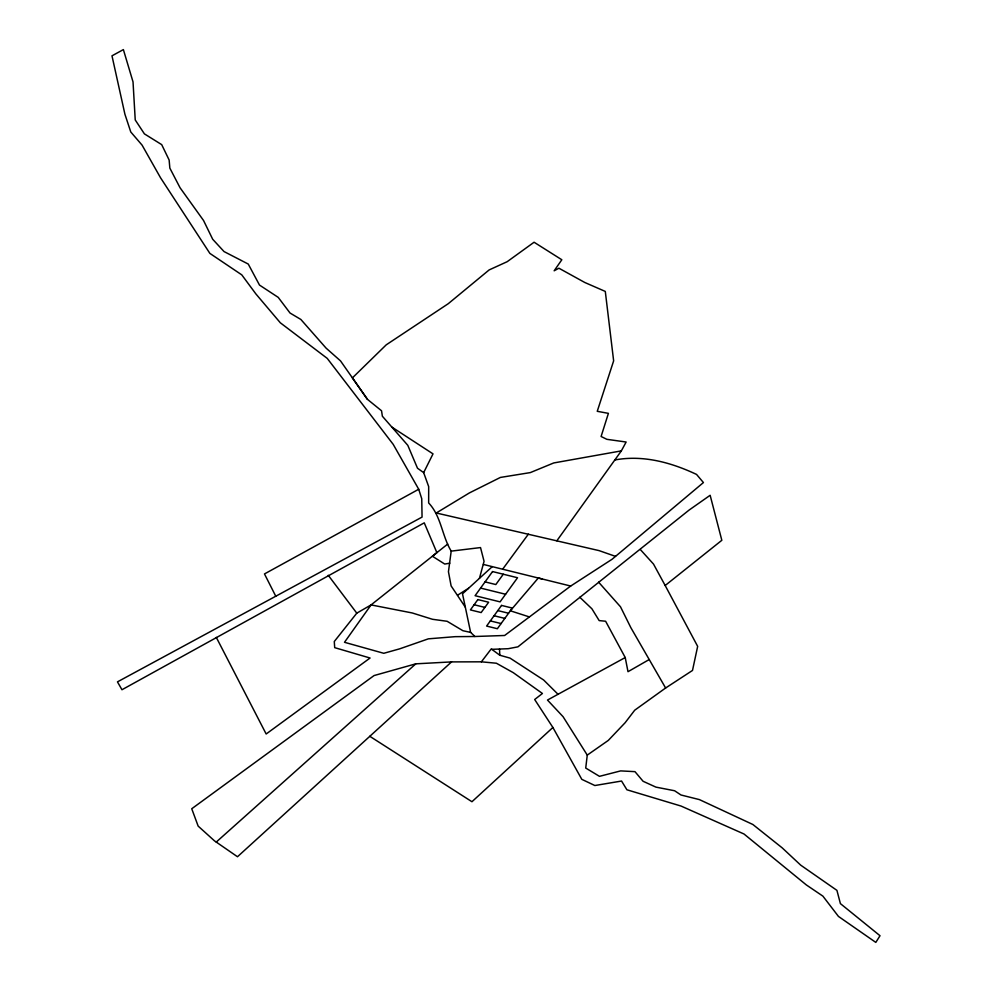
<?xml version="1.0" encoding="UTF-8"?>
<svg xmlns="http://www.w3.org/2000/svg" width="992" height="992" viewBox="0 0 992 992"><rect width="100%" height="100%" fill="white"/><g stroke="black" fill="none" stroke-linecap="round" stroke-linejoin="round"><path stroke-width="1.49" d="M465.322 607.178L451.124 585.925L448.446 571.727L451.199 551.13C441.924 535.804 441.254 516.237 428.656 502.956L428.68 486.601L423.658 472.638L417.496 468.212L407.799 445.334L382.379 416.243L381.536 410.775L367.437 399.342L352.408 377.89L386.223 344.844L448.248 303.701L489.155 269.923L507.185 261.69L534.08 242.234L561.819 259.755L554.156 270.791L558.905 268.212L584.784 282.484L605.294 291.425L613.639 360.852L597.246 411.308L608.406 413.354L601.102 436.492L606.868 439.32L626.138 442.023L621.339 450.889L556.847 540.789M579.799 597.258L591.902 608.778L599.18 620.608L605.616 621.228L625.233 657.547L547.485 700.054L563.084 716.708L587.264 755.11L585.726 768.044L599.478 776.339L620.657 770.896L634.979 771.652L643.101 781.287L655.91 787.115L674.622 790.76L680.983 794.989L699.41 799.602L752.878 824.501L782.167 847.838L800.718 865.16L836.913 890.357L840.41 903.625L880.016 935.729L875.812 942.4L838.451 916.422L822.901 896.136L806.298 884.901L744 833.999L681.07 806.062L626.907 789.781L621.562 781.039L594.853 785.528L581.808 779.34L552.891 727.483L534.676 699.509L542.426 693.482L513.286 672.675L496.384 663.226L481.38 661.825L451.558 661.9L415.797 663.834L374.083 675.552L191.741 808.753L198.152 826.1L214.458 840.832L237.485 856.741L451.558 661.9M479.458 578.324L484.059 561.311L480.525 547.572L451.199 551.13M423.658 472.638L433.008 453.865L391.852 427.081M503.291 574.219L495.826 584.548L485.063 581.895M502.659 569.197L528.376 534.155M481.38 661.825L491.238 648.917L499.794 655.228L510.012 658.105L543.641 679.991L558.074 694.326M367.437 399.342L340.516 360.89L326.095 348.13L300.861 319.461L290.036 313.026L278.231 297.377L259.495 285.076L248.26 264.058L224.043 251.571L212.697 239.258L203.546 220.497L180.048 187.748L169.843 168.119L169.136 160.022L161.696 144.634L144.41 133.87L135.234 119.958L133.027 81.902L123.38 49.6L111.984 55.825L124.918 114.241L130.783 131.986L142.079 145.13L160.543 177.779L209.882 253.406L241.775 274.858L255.874 293.917L280.327 322.797L327.211 358.36L393.204 444.366L418.723 489.254L421.749 498.753L422.059 517.092L117.465 681.864L121.966 689.738L424.254 522.846L436.877 552.656L371.07 604.909L356.785 613.155L334.279 641.526L334.701 647.652L370.066 658.018L266.166 733.993L216.306 637.397M552.891 727.483L471.956 801.722L369.805 736.3M492.268 566.63L462.508 593.811L470.63 632.4L474.945 636.492L504.618 635.488L570.698 586.036L612.076 559.265L703.427 482.558L696.545 474.424C671.125 462.446 643.052 454.745 614.842 459.953M216.244 842.072L415.797 663.834M491.821 649.338L508.189 648.706L517.923 646.846L689.006 510.136L710.148 495.281L721.829 540.293L665.173 585.503L697.661 646.362L692.503 670.443L665.62 688.002L634.719 710.198L625.146 722.709L608.294 740.416L587.264 755.11M447.702 544.075L432.388 556.227L444.738 564.051L449.835 563.183M457.597 595.175L468.509 588.33M649.14 659.581L627.998 671.696L625.233 657.547M418.723 489.254L264.48 573.934L275.764 596.217M621.339 450.889L553.734 462.954L530.336 472.589L500.39 477.437L469.365 492.937L436.282 512.988L599.094 550.622L615.536 556.376M474.945 636.492L455.142 636.666L428.358 638.836L399.664 648.842L383.78 653.294L344.497 642.295L371.07 604.909L412.263 612.969L432.462 619.281L447.132 621.29L462.942 630.726L470.63 632.4M483.414 564.448L570.698 586.036M480.587 588.082L505.598 594.258M474.139 604.748L484.89 607.402M497.798 610.588L508.561 613.242M494.066 615.747L504.829 618.4M490.333 620.905L501.096 623.559M542.066 578.931L538.321 578.001L510.334 610.787L529.418 616.937M640.348 549.556L653.517 564.088L665.173 585.503M598.622 582.18L620.496 606.794L630.85 627.663L665.62 688.002M328.253 575.286L356.785 613.155M499.522 649.041L499.794 655.228M492.54 571.566L475.081 595.696L500.08 601.871L517.539 577.741L492.54 571.566M477.871 599.577L470.406 609.906L481.157 612.56L488.634 602.231L477.871 599.577M501.543 605.418L486.601 626.064L497.364 628.717L512.294 608.071L501.543 605.418"/></g></svg>
